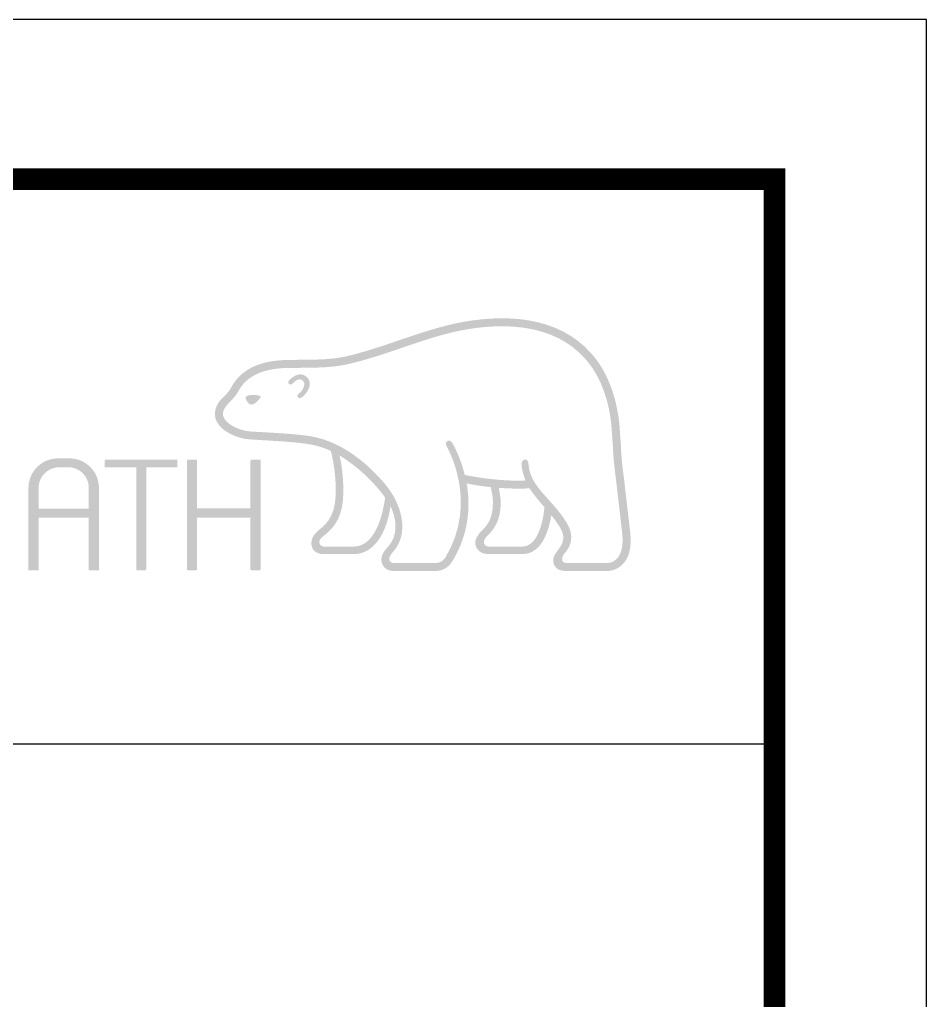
# Model space of a CAD drawing. Header units: millimetres. Extents: x 6283 to 9538, y -1821 to 564.
# Drawn here: x 9223.5 to 9537.9, y 224.3 to 564.5 of the extents above; entities that cross this region are included whole.
import ezdxf

# ---------------------------------------------------------------- set-up
doc = ezdxf.new("R2010")
doc.units = ezdxf.units.MM

msp = doc.modelspace()

# ---------------------------------------------------------------- hatches: boundary and pattern name
h = msp.add_hatch(color=5)
edge = h.paths.add_edge_path()
edge.add_spline(control_points=[(9421.66, 448.79), (9409.97, 461.89), (9391.77, 462.03), (9378.53, 459.85)], knot_values=[4, 4, 4, 4, 5, 5, 5, 5], degree=3, periodic=0)
edge.add_spline(control_points=[(9378.53, 459.85), (9370.48, 458.51), (9362.68, 455.85), (9355.15, 453.3)], knot_values=[5, 5, 5, 5, 6, 6, 6, 6], degree=3, periodic=0)
edge.add_spline(control_points=[(9355.15, 453.3), (9348.9, 451.15), (9342.37, 448.92), (9335.86, 447.5)], knot_values=[6, 6, 6, 6, 7, 7, 7, 7], degree=3, periodic=0)
edge.add_spline(control_points=[(9335.86, 447.5), (9331.35, 446.55), (9325.65, 446.53), (9320.64, 446.5)], knot_values=[7, 7, 7, 7, 8, 8, 8, 8], degree=3, periodic=0)
edge.add_spline(control_points=[(9320.64, 446.5), (9320.64, 446.5), (9315.85, 446.42), (9315.85, 446.42)], knot_values=[8.00001, 8.00001, 8.00001, 8.00001, 9, 9, 9, 9], degree=3, periodic=0)
edge.add_spline(control_points=[(9315.85, 446.42), (9306.44, 446.2), (9299.99, 442.94), (9296.79, 436.75)], knot_values=[9, 9, 9, 9, 10, 10, 10, 10], degree=3, periodic=0)
edge.add_spline(control_points=[(9296.79, 436.75), (9296.79, 436.75), (9296.63, 436.47), (9296.63, 436.47)], knot_values=[10.00001, 10.00001, 10.00001, 10.00001, 11, 11, 11, 11], degree=3, periodic=0)
edge.add_spline(control_points=[(9296.63, 436.47), (9296.1, 435.58), (9295.41, 434.79), (9294.59, 434.03)], knot_values=[11, 11, 11, 11, 12, 12, 12, 12], degree=3, periodic=0)
edge.add_spline(control_points=[(9294.59, 434.03), (9293.73, 433.18), (9292.84, 432.31), (9292.23, 431.19)], knot_values=[12, 12, 12, 12, 13, 13, 13, 13], degree=3, periodic=0)
edge.add_spline(control_points=[(9292.23, 431.19), (9291.01, 429.07), (9290.9, 426.93), (9291.92, 424.97)], knot_values=[13, 13, 13, 13, 14, 14, 14, 14], degree=3, periodic=0)
edge.add_spline(control_points=[(9291.92, 424.97), (9293.94, 421.18), (9299.63, 419.16), (9303.03, 418.91), (9303.03, 418.91), (9308.1, 418.6), (9308.1, 418.6)], knot_values=[14, 14, 14, 14, 15, 15, 15, 16, 16, 16, 16], degree=3, periodic=0)
edge.add_spline(control_points=[(9308.1, 418.6), (9313.47, 418.28), (9320.19, 417.9), (9324.16, 417.18)], knot_values=[16, 16, 16, 16, 17, 17, 17, 17], degree=3, periodic=0)
edge.add_spline(control_points=[(9324.16, 417.18), (9326.69, 416.73), (9329.12, 415.95), (9331.38, 414.92)], knot_values=[17, 17, 17, 17, 18, 18, 18, 18], degree=3, periodic=0)
edge.add_spline(control_points=[(9331.38, 414.92), (9331.5, 414.67), (9333.5, 407.32), (9333.08, 399.2)], knot_values=[18, 18, 18, 18, 19, 19, 19, 19], degree=3, periodic=0)
edge.add_spline(control_points=[(9333.08, 399.2), (9332.74, 391.8), (9329.46, 389.24), (9327.15, 387.35)], knot_values=[19, 19, 19, 19, 20, 20, 20, 20], degree=3, periodic=0)
edge.add_spline(control_points=[(9327.15, 387.35), (9327.12, 387.31), (9324.84, 385.55), (9324.69, 383.35)], knot_values=[20, 20, 20, 20, 21, 21, 21, 21], degree=3, periodic=0)
edge.add_spline(control_points=[(9324.69, 383.35), (9324.57, 382.17), (9324.89, 381.1), (9325.6, 380.36)], knot_values=[21, 21, 21, 21, 22, 22, 22, 22], degree=3, periodic=0)
edge.add_spline(control_points=[(9325.6, 380.36), (9326.38, 379.5), (9327.54, 379.1), (9329.07, 379.1), (9329.07, 379.1), (9339.28, 379.1), (9339.28, 379.1)], knot_values=[22, 22, 22, 22, 23, 23, 23, 24, 24, 24, 24], degree=3, periodic=0)
edge.add_spline(control_points=[(9339.28, 379.1), (9347.66, 379.1), (9351.21, 388.88), (9352.09, 395.71)], knot_values=[24, 24, 24, 24, 25, 25, 25, 25], degree=3, periodic=0)
edge.add_spline(control_points=[(9352.09, 395.71), (9354.57, 390.82), (9354.51, 385.29), (9351.37, 381.79)], knot_values=[25, 25, 25, 25, 26, 26, 26, 26], degree=3, periodic=0)
edge.add_spline(control_points=[(9351.37, 381.79), (9351.37, 381.79), (9348.64, 379.26), (9348.95, 376.84)], knot_values=[26.00001, 26.00001, 26.00001, 26.00001, 27, 27, 27, 27], degree=3, periodic=0)
edge.add_spline(control_points=[(9348.95, 376.84), (9349.21, 374.28), (9351.33, 373.27), (9353.04, 373.27), (9353.04, 373.27), (9367.61, 373.27), (9367.61, 373.27)], knot_values=[27, 27, 27, 27, 28, 28, 28, 29, 29, 29, 29], degree=3, periodic=0)
edge.add_spline(control_points=[(9367.61, 373.27), (9370.17, 373.27), (9372.22, 374.44), (9373.57, 376.66)], knot_values=[29, 29, 29, 29, 30, 30, 30, 30], degree=3, periodic=0)
edge.add_spline(control_points=[(9373.57, 376.66), (9379.52, 386.45), (9379.82, 396.1), (9378.53, 403.61)], knot_values=[30, 30, 30, 30, 31, 31, 31, 31], degree=3, periodic=0)
edge.add_spline(control_points=[(9378.53, 403.61), (9380.3, 403.26), (9383.27, 402.71), (9386.89, 402.32)], knot_values=[31, 31, 31, 31, 32, 32, 32, 32], degree=3, periodic=0)
edge.add_spline(control_points=[(9386.89, 402.32), (9387.12, 401.28), (9387.52, 399.01), (9387.52, 399.01)], knot_values=[32, 32, 32, 32, 33, 33, 33, 33], degree=3, periodic=0)
edge.add_spline(control_points=[(9387.52, 399.01), (9387.6, 398.13), (9387.6, 397.35), (9387.6, 396.62)], knot_values=[33, 33, 33, 33, 34, 34, 34, 34], degree=3, periodic=0)
edge.add_spline(control_points=[(9387.6, 396.62), (9387.6, 390.97), (9385.11, 388.53), (9383.7, 387.16)], knot_values=[34, 34, 34, 34, 35, 35, 35, 35], degree=3, periodic=0)
edge.add_spline(control_points=[(9383.7, 387.16), (9383.65, 387.15), (9381.74, 385.21), (9381.53, 383.58)], knot_values=[35, 35, 35, 35, 36, 36, 36, 36], degree=3, periodic=0)
edge.add_spline(control_points=[(9381.53, 383.58), (9381.53, 383.58), (9381.12, 381.89), (9382.58, 380.4)], knot_values=[36.00001, 36.00001, 36.00001, 36.00001, 37, 37, 37, 37], degree=3, periodic=0)
edge.add_spline(control_points=[(9382.58, 380.4), (9383.39, 379.55), (9384.69, 379.1), (9386.4, 379.1), (9386.4, 379.1), (9397.7, 379.1), (9397.7, 379.1)], knot_values=[37, 37, 37, 37, 38, 38, 38, 39, 39, 39, 39], degree=3, periodic=0)
edge.add_spline(control_points=[(9397.7, 379.1), (9404.92, 379.1), (9407.14, 388.03), (9407.86, 392.62)], knot_values=[39, 39, 39, 39, 40, 40, 40, 40], degree=3, periodic=0)
edge.add_spline(control_points=[(9407.86, 392.62), (9409.16, 390.99), (9410.61, 389.04), (9411.5, 387.16)], knot_values=[40, 40, 40, 40, 41, 41, 41, 41], degree=3, periodic=0)
edge.add_spline(control_points=[(9411.5, 387.16), (9412.09, 385.89), (9412.19, 384.47), (9411.73, 383.14)], knot_values=[41, 41, 41, 41, 42, 42, 42, 42], degree=3, periodic=0)
edge.add_spline(control_points=[(9411.73, 383.14), (9411, 380.74), (9407.97, 379.03), (9408.59, 376.15)], knot_values=[42, 42, 42, 42, 43, 43, 43, 43], degree=3, periodic=0)
edge.add_spline(control_points=[(9408.59, 376.15), (9409.12, 373.94), (9410.97, 373.27), (9412.89, 373.27), (9412.89, 373.27), (9427.39, 373.27), (9427.39, 373.27)], knot_values=[43, 43, 43, 43, 44, 44, 44, 45, 45, 45, 45], degree=3, periodic=0)
edge.add_spline(control_points=[(9427.39, 373.27), (9427.51, 373.27), (9430.41, 373.23), (9432.73, 375.71)], knot_values=[45, 45, 45, 45, 46, 46, 46, 46], degree=3, periodic=0)
edge.add_spline(control_points=[(9432.73, 375.71), (9434.91, 378.06), (9435.75, 381.54), (9435.25, 386.4)], knot_values=[46, 46, 46, 46, 47, 47, 47, 47], degree=3, periodic=0)
edge.add_spline(control_points=[(9435.25, 386.4), (9435.25, 386.4), (9433.06, 405.37), (9433.06, 405.37)], knot_values=[0, 0, 0, 0, 1, 1, 1, 1], degree=3, periodic=0)
edge.add_spline(control_points=[(9433.06, 405.37), (9432.26, 410.88), (9432.13, 413.84), (9431.99, 416.77), (9431.99, 416.77), (9431.46, 424.25), (9431.46, 424.25)], knot_values=[1, 1, 1, 1, 2, 2, 2, 3, 3, 3, 3], degree=3, periodic=0)
edge.add_spline(control_points=[(9431.46, 424.25), (9430.36, 434.47), (9427.04, 442.74), (9421.66, 448.79)], knot_values=[3, 3, 3, 3, 4, 4, 4, 4], degree=3, periodic=0)
edge = h.paths.add_edge_path(flags=16)
edge.add_spline(control_points=[(9336.46, 444.8), (9343.16, 446.25), (9349.73, 448.5), (9356.07, 450.66)], knot_values=[31, 31, 31, 31, 32, 32, 32, 32], degree=3, periodic=0)
edge.add_spline(control_points=[(9356.07, 450.66), (9363.46, 453.2), (9371.16, 455.81), (9379.01, 457.13)], knot_values=[32, 32, 32, 32, 33, 33, 33, 33], degree=3, periodic=0)
edge.add_spline(control_points=[(9379.01, 457.13), (9391.55, 459.19), (9408.74, 459.07), (9419.54, 446.94)], knot_values=[33, 33, 33, 33, 34, 34, 34, 34], degree=3, periodic=0)
edge.add_spline(control_points=[(9419.54, 446.94), (9424.54, 441.33), (9427.64, 433.58), (9428.68, 423.96), (9428.68, 423.96), (9429.2, 416.63), (9429.2, 416.63)], knot_values=[34, 34, 34, 34, 35, 35, 35, 36, 36, 36, 36], degree=3, periodic=0)
edge.add_spline(control_points=[(9429.2, 416.63), (9429.34, 413.67), (9429.51, 410.61), (9430.29, 405), (9430.29, 405), (9432.47, 386.09), (9432.47, 386.09)], knot_values=[36, 36, 36, 36, 37, 37, 37, 38, 38, 38, 38], degree=3, periodic=0)
edge.add_spline(control_points=[(9432.47, 386.09), (9432.84, 382.16), (9432.23, 379.35), (9430.73, 377.65)], knot_values=[38, 38, 38, 38, 39, 39, 39, 39], degree=3, periodic=0)
edge.add_spline(control_points=[(9430.73, 377.65), (9429.3, 376.05), (9427.51, 376.03), (9427.39, 376.03), (9427.39, 376.03), (9413.14, 376.03), (9413.14, 376.03)], knot_values=[0, 0, 0, 0, 1, 1, 1, 2, 2, 2, 2], degree=3, periodic=0)
edge.add_spline(control_points=[(9413.14, 376.03), (9412.26, 376.03), (9411.59, 376.41), (9411.59, 377.43)], knot_values=[2, 2, 2, 2, 3, 3, 3, 3], degree=3, periodic=0)
edge.add_spline(control_points=[(9411.59, 377.43), (9411.59, 378.92), (9413.49, 380.15), (9414.21, 382.07)], knot_values=[3, 3, 3, 3, 4, 4, 4, 4], degree=3, periodic=0)
edge.add_spline(control_points=[(9414.21, 382.07), (9415.02, 384.12), (9414.93, 386.36), (9414.01, 388.36)], knot_values=[4, 4, 4, 4, 5, 5, 5, 5], degree=3, periodic=0)
edge.add_spline(control_points=[(9414.01, 388.36), (9412.31, 391.93), (9409.78, 394.76), (9407.35, 397.5)], knot_values=[5, 5, 5, 5, 6, 6, 6, 6], degree=3, periodic=0)
edge.add_spline(control_points=[(9407.35, 397.5), (9403.88, 401.38), (9400.18, 405.11), (9399.95, 410.44)], knot_values=[6, 6, 6, 6, 7, 7, 7, 7], degree=3, periodic=0)
edge.add_spline(control_points=[(9399.95, 410.44), (9399.88, 411.21), (9399.55, 411.96), (9398.77, 411.93)], knot_values=[7, 7, 7, 7, 8, 8, 8, 8], degree=3, periodic=0)
edge.add_spline(control_points=[(9398.77, 411.93), (9398.02, 411.9), (9397.5, 411.21), (9397.53, 410.22)], knot_values=[8, 8, 8, 8, 9, 9, 9, 9], degree=3, periodic=0)
edge.add_spline(control_points=[(9397.53, 410.22), (9397.7, 408.18), (9398.23, 406.33), (9398.93, 404.65)], knot_values=[9, 9, 9, 9, 10, 10, 10, 10], degree=3, periodic=0)
edge.add_spline(control_points=[(9398.93, 404.65), (9389.55, 404.24), (9380.13, 406.1), (9377.87, 406.57)], knot_values=[10, 10, 10, 10, 11, 11, 11, 11], degree=3, periodic=0)
edge.add_spline(control_points=[(9377.87, 406.57), (9376.22, 413.29), (9373.52, 417.64), (9373.49, 417.73)], knot_values=[11, 11, 11, 11, 12, 12, 12, 12], degree=3, periodic=0)
edge.add_spline(control_points=[(9373.49, 417.73), (9373.06, 418.41), (9372.35, 418.63), (9371.82, 418.31)], knot_values=[12, 12, 12, 12, 13, 13, 13, 13], degree=3, periodic=0)
edge.add_spline(control_points=[(9371.82, 418.31), (9371.26, 417.98), (9371.16, 417.18), (9371.56, 416.53)], knot_values=[13, 13, 13, 13, 14, 14, 14, 14], degree=3, periodic=0)
edge.add_spline(control_points=[(9371.56, 416.53), (9371.67, 416.33), (9382.83, 397.35), (9371.2, 378.07)], knot_values=[14, 14, 14, 14, 15, 15, 15, 15], degree=3, periodic=0)
edge.add_spline(control_points=[(9371.2, 378.07), (9370.37, 376.68), (9369.2, 376.03), (9367.61, 376.03), (9367.61, 376.03), (9353.11, 376.03), (9353.11, 376.03)], knot_values=[15, 15, 15, 15, 16, 16, 16, 17, 17, 17, 17], degree=3, periodic=0)
edge.add_spline(control_points=[(9353.11, 376.03), (9352.52, 376.03), (9351.63, 376.46), (9351.63, 377.44)], knot_values=[17, 17, 17, 17, 18, 18, 18, 18], degree=3, periodic=0)
edge.add_spline(control_points=[(9351.63, 377.44), (9351.63, 378.45), (9353.03, 379.93), (9353.03, 379.93)], knot_values=[18, 18, 18, 18, 19, 19, 19, 19], degree=3, periodic=0)
edge.add_spline(control_points=[(9353.03, 379.93), (9358.85, 386.45), (9355.92, 396.59), (9350.3, 403.31)], knot_values=[19, 19, 19, 19, 20, 20, 20, 20], degree=3, periodic=0)
edge.add_spline(control_points=[(9350.3, 403.31), (9344.85, 409.78), (9335.98, 417.92), (9324.64, 419.94)], knot_values=[20, 20, 20, 20, 21, 21, 21, 21], degree=3, periodic=0)
edge.add_spline(control_points=[(9324.64, 419.94), (9320.54, 420.66), (9313.72, 421.06), (9308.24, 421.37), (9308.24, 421.37), (9303.24, 421.66), (9303.24, 421.66)], knot_values=[21, 21, 21, 21, 22, 22, 22, 23, 23, 23, 23], degree=3, periodic=0)
edge.add_spline(control_points=[(9303.24, 421.66), (9300.46, 421.88), (9295.87, 423.58), (9294.41, 426.25)], knot_values=[23, 23, 23, 23, 24, 24, 24, 24], degree=3, periodic=0)
edge.add_spline(control_points=[(9294.41, 426.25), (9293.79, 427.37), (9293.87, 428.54), (9294.68, 429.79)], knot_values=[24, 24, 24, 24, 25, 25, 25, 25], degree=3, periodic=0)
edge.add_spline(control_points=[(9294.68, 429.79), (9295.13, 430.61), (9295.87, 431.33), (9296.6, 432.07)], knot_values=[25, 25, 25, 25, 26, 26, 26, 26], degree=3, periodic=0)
edge.add_spline(control_points=[(9296.6, 432.07), (9297.46, 432.98), (9298.35, 433.88), (9299.06, 435.1)], knot_values=[26, 26, 26, 26, 27, 27, 27, 27], degree=3, periodic=0)
edge.add_spline(control_points=[(9299.06, 435.1), (9299.06, 435.1), (9299.28, 435.47), (9299.28, 435.47)], knot_values=[27.00001, 27.00001, 27.00001, 27.00001, 28, 28, 28, 28], degree=3, periodic=0)
edge.add_spline(control_points=[(9299.28, 435.47), (9302.03, 440.71), (9307.58, 443.43), (9315.95, 443.66)], knot_values=[28, 28, 28, 28, 29, 29, 29, 29], degree=3, periodic=0)
edge.add_spline(control_points=[(9315.95, 443.66), (9315.95, 443.66), (9320.64, 443.71), (9320.64, 443.71)], knot_values=[29.00001, 29.00001, 29.00001, 29.00001, 30, 30, 30, 30], degree=3, periodic=0)
edge.add_spline(control_points=[(9320.64, 443.71), (9325.76, 443.75), (9331.65, 443.77), (9336.46, 444.8)], knot_values=[30, 30, 30, 30, 31, 31, 31, 31], degree=3, periodic=0)
edge = h.paths.add_edge_path(flags=0)
edge.add_spline(control_points=[(9322.67, 440.89), (9323.63, 440.15), (9324.26, 439.08), (9324.09, 437.78)], knot_values=[8, 8, 8, 8, 9, 9, 9, 9], degree=3, periodic=0)
edge.add_spline(control_points=[(9324.09, 437.78), (9323.9, 435.91), (9322.29, 433.91), (9321.07, 433.3)], knot_values=[7, 7, 7, 7, 8, 8, 8, 8], degree=3, periodic=0)
edge.add_spline(control_points=[(9321.07, 433.3), (9320.64, 433.13), (9320.1, 433.23), (9319.93, 433.64)], knot_values=[6, 6, 6, 6, 7, 7, 7, 7], degree=3, periodic=0)
edge.add_spline(control_points=[(9319.93, 433.64), (9319.72, 434.06), (9319.98, 434.58), (9320.38, 434.83)], knot_values=[5, 5, 5, 5, 6, 6, 6, 6], degree=3, periodic=0)
edge.add_spline(control_points=[(9320.38, 434.83), (9321.07, 435.25), (9322.09, 436.59), (9322.21, 437.75)], knot_values=[4, 4, 4, 4, 5, 5, 5, 5], degree=3, periodic=0)
edge.add_spline(control_points=[(9322.21, 437.75), (9322.29, 438.45), (9322.09, 439.01), (9321.52, 439.4)], knot_values=[3, 3, 3, 3, 4, 4, 4, 4], degree=3, periodic=0)
edge.add_spline(control_points=[(9321.52, 439.4), (9320.03, 440.46), (9318.28, 438.39), (9318.1, 438.24)], knot_values=[2, 2, 2, 2, 3, 3, 3, 3], degree=3, periodic=0)
edge.add_spline(control_points=[(9318.1, 438.24), (9317.79, 437.89), (9317.24, 437.8), (9316.93, 438.09)], knot_values=[1, 1, 1, 1, 2, 2, 2, 2], degree=3, periodic=0)
edge.add_spline(control_points=[(9316.93, 438.09), (9316.55, 438.39), (9316.62, 438.96), (9316.93, 439.33)], knot_values=[0, 0, 0, 0, 1, 1, 1, 1], degree=3, periodic=0)
edge.add_spline(control_points=[(9316.93, 439.33), (9317.86, 440.33), (9320.38, 442.46), (9322.67, 440.89)], knot_values=[9, 9, 9, 9, 10, 10, 10, 10], degree=3, periodic=0)
edge = h.paths.add_edge_path(flags=16)
edge.add_spline(control_points=[(9335.69, 399.07), (9335.98, 404.94), (9335.12, 410.32), (9334.47, 413.29), (9334.47, 413.29), (9343.58, 408.08), (9350.24, 398.73)], knot_values=[5, 5, 5, 5, 6, 6, 6, 7, 7, 7, 7], degree=3, periodic=0)
edge.add_spline(control_points=[(9350.24, 398.73), (9349.73, 394.76), (9347.51, 381.71), (9339.28, 381.71), (9339.28, 381.71), (9329.07, 381.71), (9329.07, 381.71)], knot_values=[0, 0, 0, 0, 1, 1, 1, 2, 2, 2, 2], degree=3, periodic=0)
edge.add_spline(control_points=[(9329.07, 381.71), (9328.29, 381.71), (9327.42, 382.34), (9327.42, 383.31)], knot_values=[2, 2, 2, 2, 3, 3, 3, 3], degree=3, periodic=0)
edge.add_spline(control_points=[(9327.42, 383.31), (9327.42, 384.3), (9328.69, 385.29), (9328.81, 385.33)], knot_values=[3, 3, 3, 3, 4, 4, 4, 4], degree=3, periodic=0)
edge.add_spline(control_points=[(9328.81, 385.33), (9331.38, 387.37), (9335.27, 390.51), (9335.69, 399.07)], knot_values=[4, 4, 4, 4, 5, 5, 5, 5], degree=3, periodic=0)
edge = h.paths.add_edge_path(flags=0)
edge.add_spline(control_points=[(9307.01, 433.88), (9307.01, 433.88), (9307.34, 433.72), (9306.86, 433.16)], knot_values=[1.00001, 1.00001, 1.00001, 1.00001, 2, 2, 2, 2], degree=3, periodic=0)
edge.add_spline(control_points=[(9306.86, 433.16), (9305.63, 431.44), (9304.38, 431.06), (9304.38, 431.06)], knot_values=[2, 2, 2, 2, 2.99999, 2.99999, 2.99999, 2.99999], degree=3, periodic=0)
edge.add_spline(control_points=[(9304.38, 431.06), (9304.38, 431.06), (9303.46, 430.73), (9302.94, 431.35)], knot_values=[3.00001, 3.00001, 3.00001, 3.00001, 4, 4, 4, 4], degree=3, periodic=0)
edge.add_spline(control_points=[(9302.94, 431.35), (9301.89, 432.58), (9301.84, 433.28), (9301.84, 433.28), (9301.84, 433.28), (9301.75, 433.81), (9302.27, 433.93)], knot_values=[4, 4, 4, 4, 5, 5, 5, 6, 6, 6, 6], degree=3, periodic=0)
edge.add_spline(control_points=[(9307.01, 433.88), (9304.38, 434.89), (9302.27, 433.93), (9302.27, 433.93)], knot_values=[0.00001, 0.00001, 0.00001, 0.00001, 1, 1, 1, 1], degree=3, periodic=0)
edge = h.paths.add_edge_path(flags=16)
edge.add_spline(control_points=[(9389.7, 402.1), (9392.89, 401.86), (9396.88, 401.72), (9400.31, 401.93)], knot_values=[6, 6, 6, 6, 7, 7, 7, 7], degree=3, periodic=0)
edge.add_spline(control_points=[(9400.31, 401.93), (9401.62, 399.88), (9403.8, 397.3), (9405.48, 395.37)], knot_values=[7, 7, 7, 7, 8, 8, 8, 8], degree=3, periodic=0)
edge.add_spline(control_points=[(9405.48, 395.37), (9405.45, 395.2), (9404.57, 381.71), (9397.7, 381.71)], knot_values=[9, 9, 9, 9, 10, 10, 10, 10], degree=3, periodic=0)
edge.add_spline(control_points=[(9397.7, 381.71), (9397.7, 381.71), (9386.08, 381.71), (9386.08, 381.71)], knot_values=[0, 0, 0, 0, 1, 1, 1, 1], degree=3, periodic=0)
edge.add_spline(control_points=[(9386.08, 381.71), (9385.16, 381.71), (9384.48, 382.42), (9384.48, 383.31)], knot_values=[1, 1, 1, 1, 2, 2, 2, 2], degree=3, periodic=0)
edge.add_spline(control_points=[(9384.48, 383.31), (9384.48, 384.18), (9385.45, 385.24), (9385.52, 385.29)], knot_values=[2, 2, 2, 2, 3, 3, 3, 3], degree=3, periodic=0)
edge.add_spline(control_points=[(9385.52, 385.29), (9387.91, 387.58), (9390.31, 390.72), (9390.31, 396.57)], knot_values=[3, 3, 3, 3, 4, 4, 4, 4], degree=3, periodic=0)
edge.add_spline(control_points=[(9390.31, 396.57), (9390.31, 397.41), (9390.26, 398.33), (9390.14, 399.28)], knot_values=[4, 4, 4, 4, 5, 5, 5, 5], degree=3, periodic=0)
edge.add_spline(control_points=[(9390.14, 399.28), (9390.14, 399.28), (9389.83, 400.98), (9389.7, 402.1)], knot_values=[5.00001, 5.00001, 5.00001, 5.00001, 6, 6, 6, 6], degree=3, periodic=0)
at = {"lineweight": 0}
h = msp.add_hatch(color=5, dxfattribs=at)
edge = h.paths.add_edge_path()
edge.add_line((9240.14, 412.29), (9237.47, 412.29))
edge.add_arc((9236.84, 402.06), 10.26, 86.5006, 180.9379)
edge.add_line((9226.59, 401.89), (9226.59, 373.48))
edge.add_spline(control_points=[(9226.59, 373.48), (9227.19, 373.48), (9228.83, 373.48), (9230.11, 373.48)], knot_values=[6.126372, 6.126372, 6.126372, 6.126372, 6.631821, 6.631821, 6.631821, 6.631821], degree=3, periodic=0)
edge.add_spline(control_points=[(9230.11, 373.48), (9230.11, 378.33), (9230.11, 391.79), (9230.11, 391.79)], knot_values=[8.180194, 8.180194, 8.180194, 8.180194, 9, 9, 9, 9], degree=3, periodic=0)
edge.add_line((9230.11, 391.79), (9247.51, 391.79))
edge.add_spline(control_points=[(9247.51, 391.79), (9247.51, 391.79), (9247.51, 378.33), (9247.51, 373.48)], knot_values=[8.180194, 8.180194, 8.180194, 8.180194, 9, 9, 9, 9], degree=3, periodic=0)
edge.add_spline(control_points=[(9247.51, 373.48), (9248.78, 373.48), (9250.42, 373.48), (9251.02, 373.48)], knot_values=[6.126372, 6.126372, 6.126372, 6.126372, 6.631821, 6.631821, 6.631821, 6.631821], degree=3, periodic=0)
edge.add_line((9251.02, 373.48), (9251.02, 401.89))
edge.add_arc((9240.77, 402.06), 10.26, 359.0621, 453.4994)
h.paths.add_polyline_path([(9237.47, 409.24), (9240.14, 409.24, -0.436008), (9247.51, 401.7), (9247.51, 394.88), (9230.11, 394.88), (9230.11, 401.7, -0.436008)], flags=16)
h = msp.add_hatch(color=5)
edge = h.paths.add_edge_path()
edge.add_spline(control_points=[(9278.25, 409.29), (9278.25, 409.29), (9278.25, 411.65), (9278.25, 411.65)], knot_values=[13.00001, 13.00001, 13.00001, 13.00001, 14, 14, 14, 14], degree=3, periodic=0)
edge.add_spline(control_points=[(9278.25, 411.65), (9278.21, 411.84), (9278.21, 411.89), (9277.92, 411.92)], knot_values=[14, 14, 14, 14, 15, 15, 15, 15], degree=3, periodic=0)
edge.add_spline(control_points=[(9277.92, 411.92), (9277.92, 411.92), (9253.42, 411.92), (9253.42, 411.92)], knot_values=[0, 0, 0, 0, 1, 1, 1, 1], degree=3, periodic=0)
edge.add_spline(control_points=[(9253.42, 411.92), (9253.15, 411.9), (9253.05, 411.73), (9253.05, 411.65)], knot_values=[1, 1, 1, 1, 2, 2, 2, 2], degree=3, periodic=0)
edge.add_spline(control_points=[(9253.05, 411.65), (9253.05, 411.65), (9253.05, 409.29), (9253.05, 409.29)], knot_values=[2.00001, 2.00001, 2.00001, 2.00001, 3, 3, 3, 3], degree=3, periodic=0)
edge.add_spline(control_points=[(9253.05, 409.29), (9253.05, 409.21), (9253.05, 409.26), (9253.1, 409.21)], knot_values=[3, 3, 3, 3, 4, 4, 4, 4], degree=3, periodic=0)
edge.add_spline(control_points=[(9253.1, 409.21), (9253.1, 409.19), (9253.25, 409.12), (9253.42, 409.15), (9253.42, 409.15), (9256.05, 409.15), (9258.68, 409.15)], knot_values=[4, 4, 4, 4, 5, 5, 5, 5.5, 5.5, 5.5, 5.5], degree=3, periodic=0)
edge.add_spline(control_points=[(9258.68, 409.15), (9261.31, 409.15), (9263.94, 409.15), (9263.94, 409.15), (9263.94, 409.15), (9263.94, 373.88), (9263.94, 373.88)], knot_values=[5.5, 5.5, 5.5, 5.5, 6, 6, 6, 7, 7, 7, 7], degree=3, periodic=0)
edge.add_spline(control_points=[(9263.94, 373.88), (9263.94, 373.59), (9264.09, 373.48), (9264.23, 373.48)], knot_values=[7, 7, 7, 7, 8, 8, 8, 8], degree=3, periodic=0)
edge.add_spline(control_points=[(9264.23, 373.48), (9264.23, 373.48), (9267.14, 373.48), (9267.14, 373.48)], knot_values=[8.00001, 8.00001, 8.00001, 8.00001, 9, 9, 9, 9], degree=3, periodic=0)
edge.add_spline(control_points=[(9267.14, 373.48), (9267.26, 373.48), (9267.4, 373.64), (9267.4, 373.88), (9267.4, 373.88), (9267.4, 382.69), (9267.4, 391.51)], knot_values=[9, 9, 9, 9, 10, 10, 10, 10.5, 10.5, 10.5, 10.5], degree=3, periodic=0)
edge.add_spline(control_points=[(9267.4, 391.51), (9267.4, 400.33), (9267.4, 409.15), (9267.4, 409.15), (9267.4, 409.15), (9277.92, 409.15), (9277.92, 409.15)], knot_values=[10.5, 10.5, 10.5, 10.5, 11, 11, 11, 12, 12, 12, 12], degree=3, periodic=0)
edge.add_spline(control_points=[(9277.92, 409.15), (9278.31, 409.19), (9278.21, 409.21), (9278.25, 409.29)], knot_values=[12, 12, 12, 12, 13, 13, 13, 13], degree=3, periodic=0)
h = msp.add_hatch(color=5)
edge = h.paths.add_edge_path()
edge.add_spline(control_points=[(9306.7, 373.48), (9306.86, 373.48), (9307.06, 373.67), (9307.06, 373.88), (9307.06, 373.88), (9307.06, 411.52), (9307.06, 411.52)], knot_values=[17, 17, 17, 17, 18, 18, 18, 19, 19, 19, 19], degree=3, periodic=0)
edge.add_spline(control_points=[(9307.06, 411.52), (9307.06, 411.74), (9306.86, 411.92), (9306.7, 411.92)], knot_values=[19, 19, 19, 19, 20, 20, 20, 20], degree=3, periodic=0)
edge.add_spline(control_points=[(9306.7, 411.92), (9306.7, 411.92), (9303.96, 411.92), (9303.96, 411.92)], knot_values=[0.00001, 0.00001, 0.00001, 0.00001, 1, 1, 1, 1], degree=3, periodic=0)
edge.add_spline(control_points=[(9303.96, 411.92), (9303.79, 411.92), (9303.55, 411.74), (9303.55, 411.52), (9303.55, 411.52), (9303.55, 407.38), (9303.55, 403.24)], knot_values=[1, 1, 1, 1, 2, 2, 2, 2.5, 2.5, 2.5, 2.5], degree=3, periodic=0)
edge.add_spline(control_points=[(9303.55, 403.24), (9303.55, 399.1), (9303.55, 394.96), (9303.55, 394.96), (9303.55, 394.96), (9298.93, 394.96), (9294.31, 394.96)], knot_values=[2.5, 2.5, 2.5, 2.5, 3, 3, 3, 3.5, 3.5, 3.5, 3.5], degree=3, periodic=0)
edge.add_spline(control_points=[(9294.31, 394.96), (9289.68, 394.96), (9285.06, 394.96), (9285.06, 394.96), (9285.06, 394.96), (9285.06, 411.52), (9285.06, 411.52)], knot_values=[3.5, 3.5, 3.5, 3.5, 4, 4, 4, 5, 5, 5, 5], degree=3, periodic=0)
edge.add_spline(control_points=[(9285.06, 411.52), (9285.06, 411.73), (9284.85, 411.92), (9284.66, 411.92)], knot_values=[5, 5, 5, 5, 6, 6, 6, 6], degree=3, periodic=0)
edge.add_spline(control_points=[(9284.66, 411.92), (9284.66, 411.92), (9281.95, 411.92), (9281.95, 411.92)], knot_values=[6.00001, 6.00001, 6.00001, 6.00001, 7, 7, 7, 7], degree=3, periodic=0)
edge.add_spline(control_points=[(9281.95, 411.92), (9281.76, 411.92), (9281.54, 411.74), (9281.54, 411.52), (9281.54, 411.52), (9281.54, 373.88), (9281.54, 373.88)], knot_values=[7, 7, 7, 7, 8, 8, 8, 9, 9, 9, 9], degree=3, periodic=0)
edge.add_spline(control_points=[(9281.54, 373.88), (9281.54, 373.67), (9281.76, 373.48), (9281.95, 373.48)], knot_values=[9, 9, 9, 9, 10, 10, 10, 10], degree=3, periodic=0)
edge.add_spline(control_points=[(9281.95, 373.48), (9281.95, 373.48), (9284.66, 373.48), (9284.66, 373.48)], knot_values=[10.00001, 10.00001, 10.00001, 10.00001, 11, 11, 11, 11], degree=3, periodic=0)
edge.add_spline(control_points=[(9284.66, 373.48), (9284.85, 373.48), (9285.06, 373.67), (9285.06, 373.88), (9285.06, 373.88), (9285.06, 378.35), (9285.06, 382.83)], knot_values=[11, 11, 11, 11, 12, 12, 12, 12.5, 12.5, 12.5, 12.5], degree=3, periodic=0)
edge.add_spline(control_points=[(9285.06, 382.83), (9285.06, 387.31), (9285.06, 391.79), (9285.06, 391.79), (9285.06, 391.79), (9289.68, 391.79), (9294.31, 391.79)], knot_values=[12.5, 12.5, 12.5, 12.5, 13, 13, 13, 13.5, 13.5, 13.5, 13.5], degree=3, periodic=0)
edge.add_spline(control_points=[(9294.31, 391.79), (9298.93, 391.79), (9303.55, 391.79), (9303.55, 391.79), (9303.55, 391.79), (9303.55, 373.88), (9303.55, 373.88)], knot_values=[13.5, 13.5, 13.5, 13.5, 14, 14, 14, 15, 15, 15, 15], degree=3, periodic=0)
edge.add_spline(control_points=[(9303.55, 373.88), (9303.55, 373.67), (9303.79, 373.48), (9303.96, 373.48)], knot_values=[15, 15, 15, 15, 16, 16, 16, 16], degree=3, periodic=0)
edge.add_spline(control_points=[(9303.96, 373.48), (9303.96, 373.48), (9306.7, 373.48), (9306.7, 373.48)], knot_values=[16.00001, 16.00001, 16.00001, 16.00001, 17, 17, 17, 17], degree=3, periodic=0)

# ---------------------------------------------------------------- linework, layer by layer
at = {"color": 5, "ltscale": 40}
msp.add_line((9485.25, 313.16), (8965.03, 313.16), dxfattribs=at)
at = {"ltscale": 0.5}
msp.add_lwpolyline([(6282.91, -1820.52), (9537.91, -1820.52), (9537.91, 564.48), (6282.91, 564.48)], close=True, dxfattribs=at)
at = {"color": 5, "linetype": 'ByBlock', "lineweight": 200, "const_width": 7.5}
msp.add_lwpolyline([(6335.25, -1718.4), (9485.25, -1718.4), (9485.25, 509.1), (6335.25, 509.1)], close=True, dxfattribs=at)

doc.saveas('drawing.dxf')
